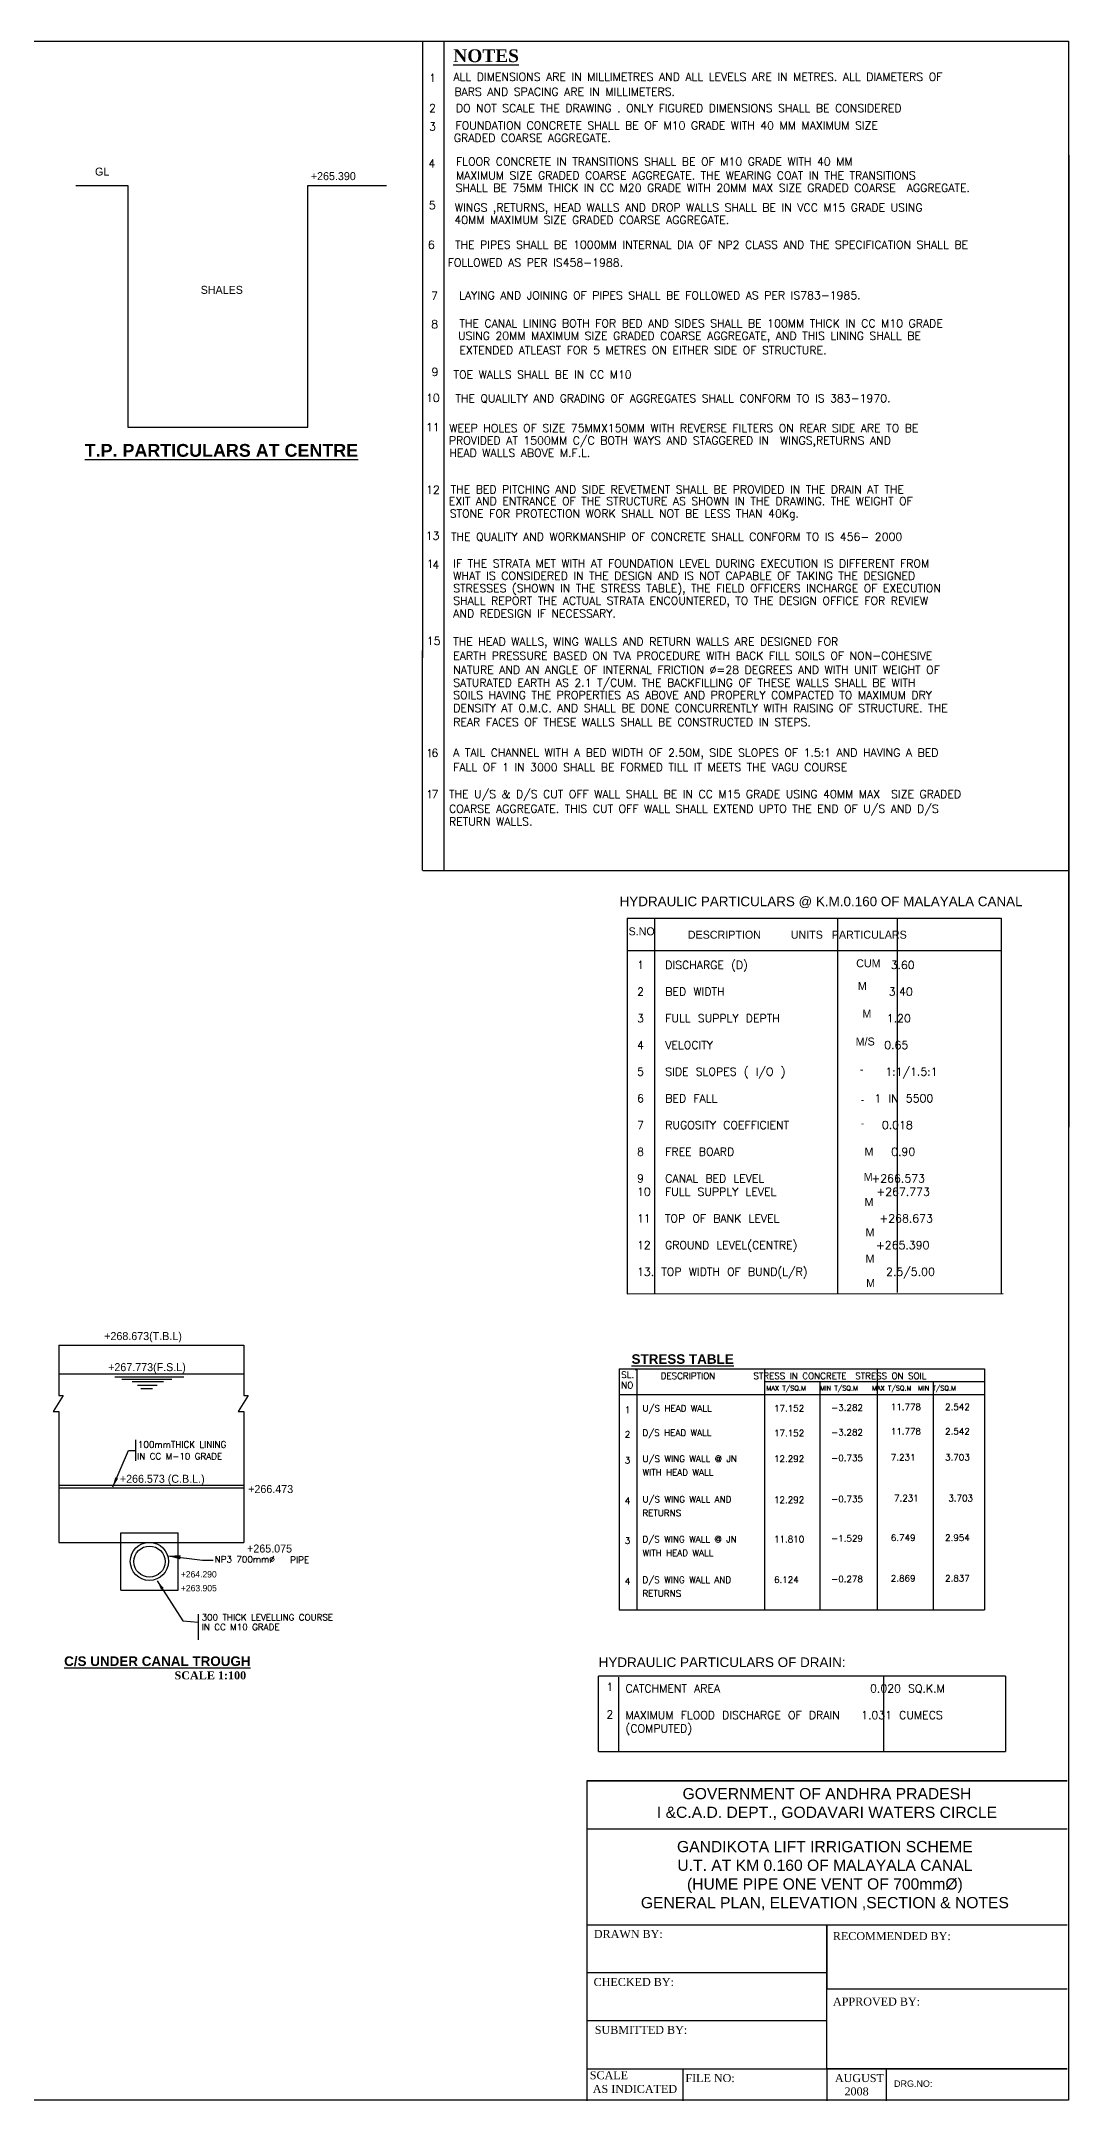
# Model space of a CAD drawing. Header units: millimetres. Extents: x 2268 to 3145, y -346 to 298.
# Drawn here: x 2824 to 3145, y -346 to 298 of the extents above; entities that cross this region are included whole.
import ezdxf

# ---------------------------------------------------------------- set-up
doc = ezdxf.new("R2010")
doc.units = ezdxf.units.MM
doc.layers.add('BASIC', color=18, linetype='Continuous')
doc.styles.add('ROMANS', font='romans')
doc.styles.add('style1', font='txt.shx', dxfattribs={"height": 20})
doc.styles.add('TIMES', font='times.ttf')
doc.dimstyles.new('ISO-25', dxfattribs={"dimtxt": 2.5, "dimasz": 4, "dimexe": 1.25, "dimexo": 0.625, "dimtad": 1, "dimtih": 1, "dimtoh": 1, "dimtxsty": 'Standard', "dimcen": 2.5, "dimadec": 0, "dimazin": 0, "dimtfac": 1, "dimtmove": 0, "dimatfit": 3, "dimfxl": 1, "dimarcsym": 0})

msp = doc.modelspace()

# ---------------------------------------------------------------- linework, layer by layer
at = {"color": 0}
for p, q in [((2943.35523, 297.62314), (2943.35523, 104.91846)), ((2950.15666, 104.91846, 0.02714), (2950.15666, 297.62314, 0.02714)), ((3145.15685, 262.04427), (3145.06997, -345.68892)), ((2943.35523, 38.53501), (2943.35523, 107.3088)), ((2950.15645, 38.53501, 0.03374), (2950.15667, 107.3088, 0.02704)), ((2943.4481, 38.53501), (3145.15685, 38.53501)), ((3007.28825, 23.6479, 0.68367), (3007.28825, -93.69061, 0.68367)), ((3007.28825, 23.6479, 0.68367), (3124.04392, 23.6479)), ((3015.84967, 23.6479, 0.68367), (3015.84967, -93.68882, 0.68367)), ((3091.62288, 23.6479, 0.68367), (3091.62288, -93.29415, 0.68367)), ((3124.04392, 23.6479), (3124.04392, -93.66839)), ((3007.28825, 13.54408, 0.68367), (3124.04392, 13.54408)), ((3007.28825, -93.69061, 0.68367), (3124.66937, -93.66826, -0.00342)), ((2829.7896, -109.72193), (2887.54412, -109.72193)), ((2829.7896, -109.72193), (2829.7896, -125.52488)), ((2887.54412, -109.72193), (2887.54412, -125.52488)), ((2829.7896, -118.72193), (2887.54412, -118.72193)), ((2847.28679, -119.64648), (2868.8998, -119.64648)), ((2849.52118, -120.41195), (2865.15613, -120.41195)), ((2852.67528, -121.17266), (2862.48544, -121.17266)), ((2854.3614, -122.24432), (2860.49275, -122.24432)), ((3004.7518, -117.16009), (3118.82333, -117.16009)), ((3004.7518, -117.16009), (3004.7518, -192.40711)), ((3004.7518, -117.16009), (3004.7518, -192.40711)), ((3010.33751, -117.16009), (3010.33751, -192.40711)), ((3050.1667, -117.16009), (3050.1667, -192.40711)), ((3050.1667, -121.16009), (3118.95968, -121.16009)), ((3067.3845, -121.16009), (3067.3845, -192.40711)), ((3085.34627, -117.16009), (3085.34627, -192.40711)), ((3102.80228, -121.16009), (3102.80228, -192.40711)), ((3118.82333, -117.16009), (3118.82333, -192.40711)), ((2831.19729, -125.52488), (2828.07164, -130.48548)), ((2829.7896, -125.52488), (2831.19729, -125.52488)), ((2855.43439, -123.31597), (2859.1132, -123.31597)), ((2888.95181, -125.52488), (2885.82617, -130.48548)), ((2887.54412, -125.52488), (2888.95181, -125.52488)), ((3004.7518, -125.16009), (3118.82333, -125.16009)), ((2828.07164, -130.48548), (2829.7896, -130.48548)), ((2829.7896, -130.48548), (2829.7896, -171.37331)), ((2885.82617, -130.48548), (2887.54412, -130.48548)), ((2887.54412, -130.48548), (2887.54412, -171.37331)), ((2853.73208, -139.39034), (2853.73208, -145.88222)), ((2829.7896, -153.55193), (2887.54412, -153.55193)), ((2829.7896, -154.32259), (2887.38808, -154.32259)), ((2829.7896, -171.37331), (2887.54412, -171.37331)), ((2849.14766, -168.37331), (2867.11773, -168.37331)), ((2849.14766, -186.28531), (2867.11773, -186.28531)), ((3004.7518, -192.40711), (3118.82333, -192.40711)), ((2873.36491, -193.86098), (2873.36461, -201.83342)), ((3125.35228, -213.13284), (2998.29876, -213.13284)), ((2998.29876, -236.73818), (2998.29876, -213.13284)), ((3004.55329, -213.44517), (3004.55329, -236.73818)), ((3125.35228, -213.13284), (3125.35228, -236.73818)), ((2998.29876, -236.73818), (3125.35228, -236.73818)), ((3144.65667, -245.84995), (2994.65667, -245.84995)), ((2994.65667, -245.84995), (3144.65667, -245.84995)), ((2994.65667, -245.84995), (2994.65667, -345.84995)), ((2994.65667, -245.84995), (2994.65667, -260.84995)), ((2994.65667, -260.84995), (3144.65667, -260.84995)), ((2994.65667, -290.84995), (3144.65667, -290.84995)), ((3069.65667, -335.84995), (3069.65667, -290.84995)), ((3069.65667, -290.84995), (3069.65667, -310.84995)), ((3069.65667, -290.84995), (3069.65667, -305.84995)), ((3069.65667, -305.84995), (2994.65667, -305.84995)), ((3069.65667, -310.84995), (3144.65667, -310.84995)), ((3069.65667, -320.84995), (2994.65667, -320.84995)), ((2994.65667, -335.84995), (3144.65667, -335.84995)), ((2994.65667, -335.84995), (3024.65667, -335.84995)), ((3024.65667, -335.84995), (3024.65667, -345.84995)), ((3144.65667, -335.84995), (3069.65667, -335.84995)), ((3069.65667, -335.84995), (3069.65667, -345.84995)), ((3069.65667, -335.84995), (3099.65667, -335.84995)), ((3088.18071, -335.84995), (3088.18071, -345.84995))]:
    msp.add_line(p, q, dxfattribs=at)
msp.add_line((3087.32503, -213.13284), (3087.32503, -236.73818))
msp.add_lwpolyline([(2267.7406, 297.62314), (3145.06997, 297.62314), (3145.06997, -345.68892), (2267.7406, -345.68892)], close=True)
for centre, radius in [((2858.1033, -177.32933), 5.95604), ((2858.1327, -177.39818), 4.87193)]:
    msp.add_circle(centre, radius, dxfattribs=at)
at = {"layer": 'BASIC', "color": 0}
for p, q in [((2835.18245, 252.49128), (2851.33652, 252.49128)), ((2851.33652, 252.49128), (2851.33652, 176.98879)), ((2907.61521, 176.98879), (2907.61521, 252.49128)), ((2907.61521, 252.49128), (2932.10687, 252.49128)), ((2851.33652, 176.98879), (2907.61521, 176.98879)), ((3072.90404, 23.6479, 0.29945), (3072.92638, -93.67811, 0.29946)), ((2849.14766, -186.28531), (2849.14766, -168.37331)), ((2867.11773, -186.28531), (2867.11773, -168.37331))]:
    msp.add_line(p, q, dxfattribs=at)

# ---------------------------------------------------------------- texts
at = {"color": 0}
for s, height, style, p in [('1', 2.5, 'ROMANS', (2945.4156, 284.88795, 0.02714)), ('ALL DIMENSIONS ARE IN MILLIMETRES AND ALL LEVELS ARE IN METRES. ALL DIAMETERS OF', 2.5, 'ROMANS', (2953.01269, 285.24404, 0.02714)), ('2', 2.5, 'ROMANS', (2945.4156, 275.44366, 0.02714)), ('BARS AND SPACING ARE IN MILLIMETERS.', 2.5, 'ROMANS', (2953.31166, 280.58749, 0.02714)), ('DO NOT SCALE THE DRAWING . ONLY FIGURED DIMENSIONS SHALL BE CONSIDERED', 2.5, 'ROMANS', (2953.78395, 275.4412, 0.02714)), ('3', 2.5, 'ROMANS', (2945.43978, 269.71265, 0.02714)), (' GRADED COARSE AGGREGATE.', 2.5, 'ROMANS', (2951.44741, 266.15073, 0.02714)), ('4', 2.5, 'ROMANS', (2945.20665, 258.17687, 0.02714)), ('FLOOR CONCRETE IN TRANSITIONS SHALL BE OF M10 GRADE WITH 40 MM', 2.5, 'ROMANS', (2953.82029, 258.75401, 0.02714)), ('SHALL BE 75MM THICK IN CC M20 GRADE WITH 20MM MAX SIZE GRADED COARSE  AGGREGATE.', 2.5, 'ROMANS', (2953.68113, 250.54157, 0.02714)), ('MAXIMUM SIZE GRADED COARSE AGGREGATE. THE WEARING COAT IN THE TRANSITIONS', 2.5, 'ROMANS', (2953.82029, 254.42728, 0.02714)), ('5', 2.5, 'ROMANS', (2945.35623, 245.12488, 0.02714)), ('WINGS ,RETURNS, HEAD WALLS AND DROP WALLS SHALL BE IN VCC M15 GRADE USING  ', 2.5, 'ROMANS', (2953.45684, 244.4032, 0.02714)), ('40MM MAXIMUM SIZE GRADED COARSE AGGREGATE.', 2.5, 'ROMANS', (2953.31768, 240.51748, 0.02714)), ('6', 2.5, 'ROMANS', (2945.04695, 232.76843, 0.02714)), ('THE PIPES SHALL BE 1000MM INTERNAL DIA OF NP2 CLASS AND THE SPECIFICATION SHALL BE ', 2.5, 'ROMANS', (2953.52078, 232.79428)), ('     FOLLOWED AS PER IS458-1988.', 2.5, 'ROMANS', (2941.93058, 227.21652)), ('7', 2.5, 'ROMANS', (2946.03737, 216.78975, 0.02714)), ('LAYING AND JOINING OF PIPES SHALL BE FOLLOWED AS PER IS783-1985.', 2.5, 'ROMANS', (2954.80506, 216.97106)), ('8', 2.5, 'ROMANS', (2946.08948, 207.96187, 0.02714)), ('USING 20MM MAXIMUM SIZE GRADED COARSE AGGREGATE, AND THIS LINING SHALL BE', 2.5, 'ROMANS', (2954.45525, 204.3267, 0.02714)), ('EXTENDED ATLEAST FOR 5 METRES ON EITHER SIDE OF STRUCTURE.', 2.5, 'ROMANS', (2954.87274, 199.81951, 0.02714)), ('9', 2.5, 'ROMANS', (2946.19002, 193.0562, 0.02714)), ('TOE WALLS SHALL BE IN CC M10 ', 2.5, 'ROMANS', (2953.07474, 192.21059, 0.02714)), ('10', 2.5, 'ROMANS', (2944.45753, 184.92524, 0.02714)), ('THE QUALILTY AND GRADING OF AGGREGATES SHALL CONFORM TO IS 383-1970.', 2.5, 'ROMANS', (2953.62652, 184.78119, 0.02714)), ('11', 2.5, 'ROMANS', (2944.43659, 175.73907, 0.02714)), ('WEEP HOLES OF SIZE 75MMX150MM WITH REVERSE FILTERS ON REAR SIDE ARE TO BE ', 2.5, 'ROMANS', (2951.74156, 175.50587)), ('PROVIDED AT 1500MM C/C BOTH WAYS AND STAGGERED IN  WINGS,RETURNS AND ', 2.5, 'ROMANS', (2951.6024, 171.62015)), ('HEAD WALLS ABOVE M.F.L.', 2.5, 'ROMANS', (2951.74156, 167.73444)), ('12', 2.5, 'ROMANS', (2944.47546, 156.21875, 0.02714)), ('EXIT AND ENTRANCE OF THE STRUCTURE AS SHOWN IN THE DRAWING. THE WEIGHT OF ', 2.5, 'ROMANS', (2951.57649, 152.68963)), ('THE BED PITCHING AND SIDE REVETMENT SHALL BE PROVIDED IN THE DRAIN AT THE ', 2.5, 'ROMANS', (2952.14609, 156.32678)), ('STONE FOR PROTECTION WORK SHALL NOT BE LESS THAN 40Kg.', 2.5, 'ROMANS', (2951.85481, 148.80391)), ('13', 2.5, 'ROMANS', (2944.356, 141.88057, 0.02714)), ('THE QUALITY AND WORKMANSHIP OF CONCRETE SHALL CONFORM TO IS 456- 2000', 2.5, 'ROMANS', (2952.26762, 141.53593)), ('1', 2.5, 'ROMANS', (2944.73473, 133.11378, 0.02714)), ('4', 2.5, 'ROMANS', (2946.45421, 132.7417, 0.02714)), ('IF THE STRATA MET WITH AT FOUNDATION LEVEL DURING EXECUTION IS DIFFERENT FROM', 2.5, 'ROMANS', (2952.96884, 133.22805)), ('WHAT IS CONSIDERED IN THE DESIGN AND IS NOT CAPABLE OF TAKING THE DESIGNED', 2.5, 'ROMANS', (2952.96884, 129.34233)), ('STRESSES (SHOWN IN THE STRESS TABLE), THE FIELD OFFICERS INCHARGE OF EXECUTION', 2.5, 'ROMANS', (2952.96884, 125.45662)), ('SHALL REPORT THE ACTUAL STRATA ENCOUNTERED, TO THE DESIGN OFFICE FOR REVIEW ', 2.5, 'ROMANS', (2952.96884, 121.5709)), ('AND REDESIGN IF NECESSARY.', 2.5, 'ROMANS', (2952.96884, 117.56967)), ('15', 2.5, 'ROMANS', (2944.70173, 109.0128, 0.02714)), ('THE HEAD WALLS, WING WALLS AND RETURN WALLS ARE DESIGNED FOR', 2.5, 'ROMANS', (2952.96883, 108.77257)), ('EARTH PRESSURE BASED ON TVA PROCEDURE WITH BACK FILL SOILS OF NON-COHESIVE', 2.5, 'ROMANS', (2952.96883, 104.36839)), ('SATURATED EARTH AS 2.1 T/CUM. THE BACKFILLING OF THESE WALLS SHALL BE WITH', 2.5, 'ROMANS', (2952.96883, 95.94888)), ('NATURE AND AN ANGLE OF INTERNAL FRICTION %%C=28 DEGREES AND WITH UNIT WEIGHT OF', 2.5, 'ROMANS', (2952.96883, 99.96421)), ('SOILS HAVING THE PROPERTIES AS ABOVE AND PROPERLY COMPACTED TO MAXIMUM DRY', 2.5, 'ROMANS', (2952.96883, 92.07726)), ('DENSITY AT O.M.C. AND SHALL BE DONE CONCURRENTLY WITH RAISING OF STRUCTURE. THE', 2.5, 'ROMANS', (2952.96883, 88.02289)), ('REAR FACES OF THESE WALLS SHALL BE CONSTRUCTED IN STEPS.', 2.5, 'ROMANS', (2952.96883, 83.63281)), ('1', 2.5, 'ROMANS', (2944.46139, 73.963)), ('6', 2.5, 'ROMANS', (2946.18088, 74.02324)), ('A TAIL CHANNEL WITH A BED WIDTH OF 2.50M, SIDE SLOPES OF 1.5:1 AND HAVING A BED', 2.5, 'ROMANS', (2952.96883, 74.10188)), ('FALL OF 1 IN 3000 SHALL BE FORMED TILL IT MEETS THE VAGU COURSE', 2.5, 'ROMANS', (2952.96883, 69.52904)), ('1', 2.5, 'ROMANS', (2944.46139, 61.11723)), ('7', 2.5, 'ROMANS', (2946.18088, 61.11723)), ('COARSE AGGREGATE. THIS CUT OFF WALL SHALL EXTEND UPTO THE END OF U/S AND D/S', 2.5, 'ROMANS', (2951.66028, 56.57957)), ('RETURN WALLS.', 2.5, 'ROMANS', (2951.66028, 52.57833)), ('SL.', 2, 'ROMANS', (3005.4196, -120.01795)), ('NO', 2, 'ROMANS', (3005.4196, -123.25604)), ('1', 2, 'ROMANS', (3009.33038, -119.17673)), ('DESCRIPTION       STRESS IN CONCRETE  STRESS ON SOIL', 2, 'ROMANS', (3017.72389, -120.36631)), ('MAX T/SQ.M   MIN T/SQ.M   MAX T/SQ.M  MIN T/SQ.M', 1.5, 'ROMANS', (3050.71629, -123.92663)), ('U/S HEAD WALL', 2, 'ROMANS', (3012.0448, -130.5102)), ('17.152', 2, 'ROMANS', (3053.12195, -130.50043)), ('-3.282', 2, 'ROMANS', (3070.95019, -130.26444)), ('11.778', 2, 'ROMANS', (3089.59814, -130.0499)), ('2.542', 2, 'ROMANS', (3106.53628, -130.0499)), ('1', 2, 'ROMANS', (3006.53942, -130.96523)), ('100mmTHICK LINING ', 2, 'ROMANS', (2854.53097, -141.8023)), ('2', 2, 'ROMANS', (3006.53942, -138.5989)), ('D/S HEAD WALL', 2, 'ROMANS', (3012.0448, -138.14387)), ('17.152', 2, 'ROMANS', (3053.12195, -138.24608)), ('-3.282', 2, 'ROMANS', (3070.95019, -138.01009)), ('11.778', 2, 'ROMANS', (3089.59814, -137.69335)), ('2.542', 2, 'ROMANS', (3106.53628, -137.69335)), ('IN CC M-10 GRADE ', 2, 'ROMANS', (2854.26268, -145.48028)), ('3', 2, 'ROMANS', (3006.53942, -146.72402)), ('U/S WING WALL @ JN ', 2, 'ROMANS', (3012.0448, -146.26899)), ('12.292', 2, 'ROMANS', (3053.12195, -146.25922)), ('-0.735', 2, 'ROMANS', (3070.95019, -146.02323)), ('7.231', 2, 'ROMANS', (3089.59814, -145.80869)), ('3.703', 2, 'ROMANS', (3106.53628, -145.80869)), ('WITH HEAD WALL', 2, 'ROMANS', (3012.0448, -150.53572)), ('4', 2, 'ROMANS', (3006.53942, -159.40106)), ('U/S WING WALL AND', 2, 'ROMANS', (3012.0448, -158.94603)), ('12.292', 2, 'ROMANS', (3053.12195, -159.08428)), ('-0.735', 2, 'ROMANS', (3070.95019, -158.84829)), ('7.231', 2, 'ROMANS', (3090.6088, -158.57611)), ('3.703', 2, 'ROMANS', (3107.54695, -158.57611)), ('RETURNS', 2, 'ROMANS', (3012.0448, -163.21276)), ('3', 2, 'ROMANS', (3006.53942, -171.85246)), ('WITH HEAD WALL', 2, 'ROMANS', (3012.0448, -175.66416)), ('D/S WING WALL @ JN ', 2, 'ROMANS', (3012.0448, -171.39743)), ('11.810', 2, 'ROMANS', (3053.12195, -171.38766)), ('-1.529', 2, 'ROMANS', (3070.95019, -171.15167)), ('6.749', 2, 'ROMANS', (3089.59814, -170.93714)), ('2.954', 2, 'ROMANS', (3106.53628, -170.93714)), ('NP3 700mm%%C', 2, 'ROMANS', (2878.49211, -177.68262)), ('PIPE', 2, 'ROMANS', (2902.06583, -177.84136)), ('4', 2, 'ROMANS', (3006.53942, -184.52951)), ('D/S WING WALL AND', 2, 'ROMANS', (3012.0448, -184.07448)), ('RETURNS', 2, 'ROMANS', (3012.0448, -188.34121)), ('6.124', 2, 'ROMANS', (3053.12195, -184.06471)), ('-0.278', 2, 'ROMANS', (3070.95019, -183.82872)), ('2.869', 2, 'ROMANS', (3089.59814, -183.61418)), ('2.837', 2, 'ROMANS', (3106.53628, -183.61418)), ('300 THICK LEVELLING COURSE', 2, 'ROMANS', (2874.40145, -195.8056)), ('IN CC M10 GRADE ', 2, 'ROMANS', (2874.40145, -198.82619)), ('1', 2.5, 'style1', (3000.77262, -217.77539)), ('2', 2.5, 'style1', (3000.77262, -226.36499)), ('DRAWN BY:', 2.5, 'TIMES', (2996.87325, -294.97658)), ('RECOMMENDED BY:', 2.5, 'TIMES', (3071.4839, -295.62722)), ('CHECKED BY:', 2.5, 'TIMES', (2996.80296, -309.97658)), ('APPROVED BY:', 2.5, 'TIMES', (3071.53938, -316.10455)), ('SUBMITTED BY:', 2.5, 'TIMES', (2997.16705, -324.94149)), ('SCALE ', 2.5, 'TIMES', (2995.59328, -339.11434)), (' AS INDICATED', 2.5, 'TIMES', (2995.59328, -343.38654)), ('FILE NO: ', 2.5, 'TIMES', (3025.43349, -339.99095)), ('AUGUST', 2.5, 'TIMES', (3072.1312, -339.99499)), (' 2008', 2.5, 'TIMES', (3074.18159, -344.16166))]:
    msp.add_text(s, height=height, dxfattribs=dict(at, style=style)).set_placement(p)
at = {"color": 1, "style": 'ROMANS'}
for s, p in [('FOUNDATION CONCRETE SHALL BE OF M10 GRADE WITH 40 MM MAXIMUM SIZE ', (2953.68998, 270.03645, 0.02714)), ('THE CANAL LINING BOTH FOR BED AND SIDES SHALL BE 100MM THICK IN CC M10 GRADE', (2954.87274, 208.21241, 0.02714)), ('THE U/S & D/S CUT OFF WALL SHALL BE IN CC M15 GRADE USING 40MM MAX  SIZE GRADED', (2951.66028, 61.1524))]:
    msp.add_text(s, height=2.5, dxfattribs=at).set_placement(p)
at = {"color": 0}
for s, p in [('S.NO', (3007.7122, 18.27375)), ('DESCRIPTION          UNITS   PARTICULARS', (3026.21219, 17.22271)), ('CUM', (3078.78312, 8.28888)), (' M', (3078.35524, 1.19437)), ('M', (3080.72173, -7.47669)), ('M/S', (3078.61819, -16.14776)), ('-', (3079.9329, -24.81883)), ('-', (3080.19585, -34.27818)), ('-', (3080.19585, -41.63545)), ('M', (3081.39463, -50.56928)), ('M', (3081.13169, -58.45206)), ('M', (3081.39463, -66.33485)), ('M', (3081.71747, -75.7942)), ('M', (3081.71747, -84.03574)), ('M', (3081.87598, -91.59049))]:
    msp.add_text(s, height=2.5, dxfattribs=at).set_placement(p)
for s, insert, char_height, width, attachment_point in [('{\\fTimes New Roman|b1|i0|c0|p18;\\LNOTES}', (2952.98198, 295.08531), 4, 25.6448, 1), ('GL', (2841.12709, 258.12984), 2.5, 33.2215, 1), ('+265.390', (2908.50016, 256.71748), 2.5, 33.2215, 1), ('SHALES', (2874.10691, 221.18631), 2.5, 33.2215, 1), ('{\\fArial|b1|i0|c0|p34;\\LT.P. PARTICULARS AT CENTRE}', (2837.90891, 171.78441), 4, 113.6898, 1), ('+268.673(T.B.L)', (2843.9886, -105.67871), 2.5, 33.2215, 1), ('+267.773(F.S.L)', (2845.21334, -115.38725), 2.5, 34.2447, 1), ('+266.573 (C.B.L.)', (2848.87289, -150.26806), 2.5, 35.5533, 1), ('+266.473 ', (2888.94561, -153.47146), 2.5, 35.5533, 1), ('+265.075', (2888.60238, -172.05731), 2.5, 35.5533, 1), ('+264.290', (2867.89352, -180.35334), 2, 19.3321, 1), ('+263.905', (2867.92671, -184.68156), 2, 19.3321, 1), ('{\\fArial|b1|i0|c0|p34;\\LC/S UNDER CANAL TROUGH}', (2860.58646, -208.53733), 3, 102.7459, 5), ('{\\fTimes New Roman|b1|i0|c0|p18;SCALE 1:100}', (2865.95445, -211.68104), 2.5, 25.1815, 1), ('{\\fArial|b0|i0|c0|p34;GOVERNMENT OF ANDHRA PRADESH\\PI &C.A.D. DEPT., GODAVARI WATERS CIRCLE}', (3069.65667, -248.12722), 3.5, 150, 2), ('\\P{\\fArial|b0|i0|c0|p34;GANDIKOTA LIFT IRRIGATION SCHEME\\PU.T. AT KM 0.160 OF MALAYALA CANAL\\P(HUME PIPE ONE VENT OF 700mm%%C)\\PGENERAL PLAN, ELEVATION ,SECTION & NOTES}', (3069.00534, -258.83939), 3.5, 150, 2), ('{\\fArial|b0|i0|c0|p34;DRG.NO:}', (3090.61055, -339.4902), 2, 51.9686772, 1)]:
    msp.add_mtext(s, dxfattribs=dict(at, insert=insert, char_height=char_height, width=width, attachment_point=attachment_point))
at = {"color": 0, "attachment_point": 1}
for s, insert, char_height, width, style in [('{\\fArial|b0|i0|c0|p34;HYDRAULIC PARTICULARS @ K.M.0.160 OF MALAYALA CANAL}', (3004.90909, 30.36608, 0.68367), 3, 139.3273408, 'style1'), ('1   DISCHARGE (D)                    3.60\\P\\P2   BED WIDTH                       3.40 \\P\\P3   FULL SUPPLY DEPTH               1.20\\P\\P4   VELOCITY                        0.65\\P\\P5   SIDE SLOPES ( I/O )              1:1/1.5:1\\P\\P6   BED FALL                      1 IN 5500   \\P\\P7   RUGOSITY COEFFICIENT             0.018 \\P\\P8   FREE BOARD                      0.90\\P\\P9   CANAL BED LEVEL               +266.573\\P10  FULL SUPPLY LEVEL              +267.773\\P\\P11  TOP OF BANK LEVEL              +268.673\\P\\P12  GROUND LEVEL(CENTRE)           +265.390\\P\\P13. TOP WIDTH OF BUND(L/R)           2.5/5.00', (3010.33842, 10.26234, 0.68367), 2.5, 176.525, 'style1'), ('{\\fArial|b1|i0|c0|p34;\\LSTRESS TABLE}', (3008.63727, -112.60593), 3, 34.4567, 'ROMANS'), ('{\\fArial|b0|i0|c0|p34;HYDRAULIC PARTICULARS OF DRAIN:}', (2998.39271, -207.33067), 3, 80.4885439, 'ROMANS'), ('CATCHMENT AREA                     0.020 SQ.K.M\\P\\PMAXIMUM FLOOD DISCHARGE OF DRAIN   1.031 CUMECS\\P(COMPUTED)', (3006.75834, -215.75563), 2.5, 145.4768, 'style1')]:
    msp.add_mtext(s, dxfattribs=dict(at, insert=insert, char_height=char_height, width=width, style=style))

# ---------------------------------------------------------------- leaders
at = {"color": 0}
for points in [[(2846.68362, -154.05193), (2851.55663, -142.63628), (2853.73208, -142.63628)], [(2860.52857, -183.36465), (2868.55484, -195.92592), (2873.36491, -196.32341)]]:
    msp.add_leader(points, dimstyle='ISO-25', override={"dimasz": 3, "dimjust": 2}, dxfattribs=at)
at = {"layer": 'BASIC', "color": 0}
msp.add_leader([(2863.79558, -175.57653), (2874.64049, -176.89458), (2877.9978, -176.89458)], dimstyle='ISO-25', override={"dimgap": 0.625, "dimtad": 0}, dxfattribs=at)

doc.saveas('drawing.dxf')
